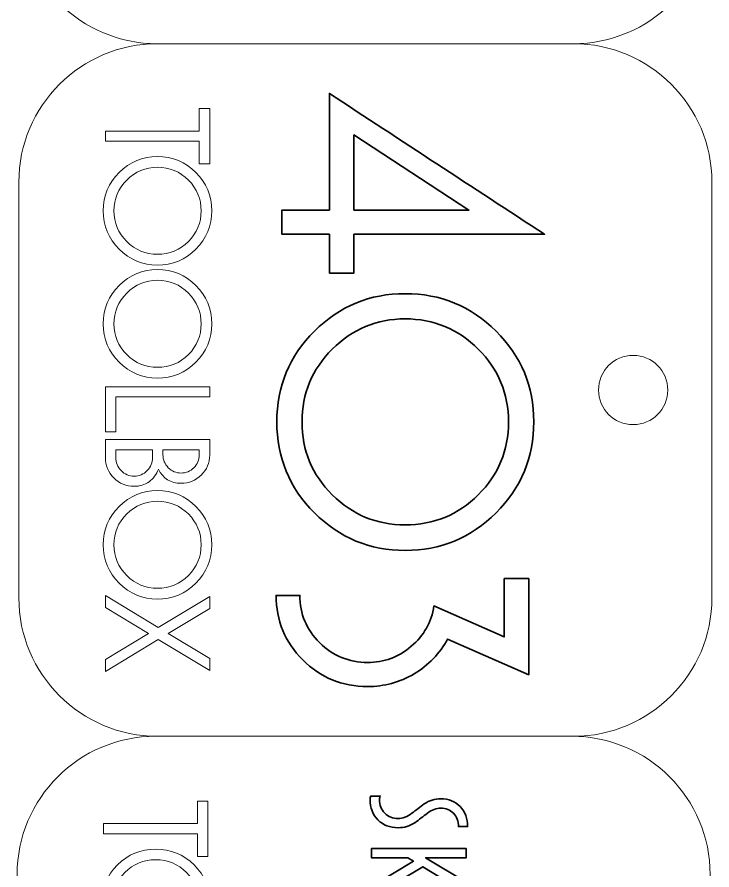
# Model space of a CAD drawing. Header units: inches. Extents: x 269 to 1026, y -294 to 278.
# Drawn here: x 470.7 to 520.8, y -34.4 to 27.1 of the extents above; entities that cross this region are included whole.
import ezdxf

# ---------------------------------------------------------------- set-up
doc = ezdxf.new("R2010")
doc.units = ezdxf.units.IN
doc.header["$MEASUREMENT"] = 0
doc.layers.add('Default', color=7, linetype='Continuous')
doc.layers.add('Livello 3', color=7, linetype='Continuous')

# ---------------------------------------------------------------- blocks, each defined once
blk = doc.blocks.new('block 53')
at = {"layer": 'Livello 3', "color": 7, "lineweight": 35}
blk.add_lwpolyline([(494.968, 13.201), (503.261, 13.201), (494.968, 18.633), (494.968, 13.201)], dxfattribs=at)
for points, knots in [([(493.2, 8.651), (493.2, 8.651), (493.2, 11.459), (493.2, 11.459), (493.2, 11.459), (489.768, 11.459), (489.768, 11.459), (489.768, 11.459), (489.768, 13.201), (489.768, 13.201), (489.768, 13.201), (493.2, 13.201), (493.2, 13.201), (493.2, 13.201), (493.2, 21.625), (493.2, 21.625), (498.348, 18.245), (503.521, 14.856), (508.721, 11.459), (508.721, 11.459), (494.968, 11.459), (494.968, 11.459), (494.968, 11.459), (494.968, 8.651), (494.968, 8.651), (494.968, 8.651), (493.2, 8.651), (493.2, 8.651)], [0, 0, 0, 0, 1, 1, 1, 2, 2, 2, 3, 3, 3, 4, 4, 4, 5, 5, 5, 6, 6, 6, 7, 7, 7, 8, 8, 8, 9, 9, 9, 9]), ([(498.66, -11.369), (496.112, -11.369), (493.932, -10.463), (492.121, -8.652), (490.31, -6.84), (489.404, -4.652), (489.404, -2.087), (489.404, 0.479), (490.31, 2.663), (492.121, 4.465), (493.932, 6.268), (496.112, 7.169), (498.66, 7.169), (501.225, 7.169), (503.414, 6.268), (505.225, 4.465), (507.036, 2.663), (507.942, 0.479), (507.942, -2.087), (507.942, -4.652), (507.036, -6.84), (505.225, -8.652), (503.414, -10.463), (501.225, -11.369), (498.66, -11.369)], [0, 0, 0, 0, 1, 1, 1, 2, 2, 2, 3, 3, 3, 4, 4, 4, 5, 5, 5, 6, 6, 6, 7, 7, 7, 8, 8, 8, 8]), ([(498.66, -9.523), (500.723, -9.523), (502.482, -8.799), (503.938, -7.352), (505.394, -5.904), (506.122, -4.149), (506.122, -2.087), (506.122, -0.041), (505.394, 1.709), (503.938, 3.165), (502.482, 4.621), (500.723, 5.349), (498.66, 5.349), (496.615, 5.349), (494.864, 4.621), (493.408, 3.165), (491.952, 1.709), (491.224, -0.041), (491.224, -2.087), (491.224, -4.149), (491.952, -5.904), (493.408, -7.352), (494.864, -8.799), (496.615, -9.523), (498.66, -9.523)], [0, 0, 0, 0, 1, 1, 1, 2, 2, 2, 3, 3, 3, 4, 4, 4, 5, 5, 5, 6, 6, 6, 7, 7, 7, 8, 8, 8, 8]), ([(495.955, -21.197), (494.118, -21.197), (492.558, -20.555), (491.276, -19.273), (489.993, -17.99), (489.352, -16.439), (489.352, -14.619), (489.352, -14.619), (491.068, -14.619), (491.068, -14.619), (491.068, -15.947), (491.545, -17.084), (492.498, -18.033), (493.451, -18.981), (494.604, -19.455), (495.956, -19.455), (497.135, -19.455), (498.183, -19.067), (499.102, -18.292), (500.021, -17.517), (500.567, -16.544), (500.74, -15.373), (500.74, -15.373), (505.81, -17.609), (505.81, -17.609), (505.81, -17.609), (505.81, -13.397), (505.81, -13.397), (505.81, -13.397), (507.578, -13.397), (507.578, -13.397), (507.578, -13.397), (507.578, -20.349), (507.578, -20.349), (507.578, -20.349), (501.726, -17.768), (501.726, -17.768), (501.155, -18.825), (500.348, -19.66), (499.309, -20.275), (498.269, -20.889), (497.151, -21.197), (495.955, -21.197)], [0, 0, 0, 0, 1, 1, 1, 2, 2, 2, 3, 3, 3, 4, 4, 4, 5, 5, 5, 6, 6, 6, 7, 7, 7, 8, 8, 8, 9, 9, 9, 10, 10, 10, 11, 11, 11, 12, 12, 12, 13, 13, 13, 14, 14, 14, 14])]:
    blk.add_open_spline(points, degree=3, knots=knots, dxfattribs=at)
blk = doc.blocks.new('block 52')
at = {"layer": 'Livello 3'}
blk.add_blockref('block 53', (0, 0), dxfattribs=at)
blk = doc.blocks.new('block 55')
at = {"layer": 'Livello 3', "color": 7, "lineweight": 35}
for points in [[(496.226, -36.423), (496.226, -35.629), (499.256, -33.803), (498.846, -33.559), (496.226, -33.559), (496.226, -32.889), (503.077, -32.889), (503.077, -33.559), (500.136, -33.559), (503.077, -35.309), (503.077, -36.112), (499.929, -34.203), (496.226, -36.423)], [(496.226, -41.859), (496.226, -41.13), (497.216, -40.761), (497.216, -37.547), (496.226, -37.167), (496.226, -36.439), (503.287, -39.149), (496.226, -41.859)], [(497.777, -40.536), (501.445, -39.149), (497.777, -37.752), (497.777, -40.536)], [(502.396, -45.719), (502.396, -44.229), (496.226, -44.229), (496.226, -43.559), (502.396, -43.559), (502.396, -42.079), (503.077, -42.079), (503.077, -45.719), (502.396, -45.719)], [(496.226, -49.899), (496.226, -46.929), (503.077, -46.929), (503.077, -49.899), (502.396, -49.899), (502.396, -47.599), (499.997, -47.599), (499.997, -49.899), (499.317, -49.899), (499.317, -47.599), (496.906, -47.599), (496.906, -49.899), (496.226, -49.899)], [(496.226, -60.848), (496.226, -60.12), (497.216, -59.751), (497.216, -56.537), (496.226, -56.157), (496.226, -55.429), (503.287, -58.139), (496.226, -60.848)], [(497.777, -59.525), (501.445, -58.139), (497.777, -56.741), (497.777, -59.525)], [(496.226, -70.473), (496.226, -69.679), (499.256, -67.853), (498.846, -67.608), (496.226, -67.608), (496.226, -66.938), (503.077, -66.938), (503.077, -67.608), (500.136, -67.608), (503.077, -69.359), (503.077, -70.162), (499.929, -68.253), (496.226, -70.473)]]:
    blk.add_lwpolyline(points, dxfattribs=at)
for points, knots in [([(498.167, -31.389), (497.566, -31.389), (497.078, -31.201), (496.702, -30.824), (496.325, -30.447), (496.137, -29.959), (496.137, -29.359), (496.137, -29.266), (496.146, -29.179), (496.166, -29.099), (496.166, -29.099), (496.866, -29.099), (496.866, -29.099), (496.833, -29.172), (496.817, -29.259), (496.817, -29.359), (496.817, -29.752), (496.943, -30.077), (497.196, -30.334), (497.45, -30.591), (497.773, -30.719), (498.167, -30.719), (498.486, -30.719), (498.813, -30.596), (499.146, -30.349), (499.447, -30.122), (499.743, -29.896), (500.037, -29.669), (500.41, -29.422), (500.806, -29.299), (501.227, -29.299), (501.807, -29.299), (502.275, -29.487), (502.631, -29.864), (502.988, -30.241), (503.167, -30.722), (503.167, -31.309), (503.167, -31.309), (502.507, -31.309), (502.507, -31.309), (502.507, -30.922), (502.39, -30.602), (502.157, -30.349), (501.923, -30.095), (501.613, -29.969), (501.227, -29.969), (500.927, -29.969), (500.606, -30.092), (500.267, -30.339), (499.966, -30.566), (499.667, -30.796), (499.366, -31.029), (498.987, -31.269), (498.586, -31.389), (498.167, -31.389)], [0, 0, 0, 0, 1, 1, 1, 2, 2, 2, 3, 3, 3, 4, 4, 4, 5, 5, 5, 6, 6, 6, 7, 7, 7, 8, 8, 8, 9, 9, 9, 10, 10, 10, 11, 11, 11, 12, 12, 12, 13, 13, 13, 14, 14, 14, 15, 15, 15, 16, 16, 16, 17, 17, 17, 18, 18, 18, 18]), ([(500.706, -54.919), (500.053, -54.919), (499.495, -54.687), (499.031, -54.224), (498.568, -53.761), (498.337, -53.202), (498.337, -52.549), (498.337, -52.549), (498.337, -52.169), (498.337, -52.169), (498.337, -52.169), (496.226, -52.169), (496.226, -52.169), (496.226, -52.169), (496.226, -51.499), (496.226, -51.499), (496.226, -51.499), (503.077, -51.499), (503.077, -51.499), (503.077, -51.499), (503.077, -52.549), (503.077, -52.549), (503.077, -53.202), (502.845, -53.761), (502.381, -54.224), (501.918, -54.687), (501.36, -54.919), (500.706, -54.919)], [0, 0, 0, 0, 1, 1, 1, 2, 2, 2, 3, 3, 3, 4, 4, 4, 5, 5, 5, 6, 6, 6, 7, 7, 7, 8, 8, 8, 9, 9, 9, 9]), ([(500.712, -54.249), (501.18, -54.249), (501.577, -54.083), (501.905, -53.751), (502.232, -53.419), (502.396, -53.018), (502.396, -52.549), (502.396, -52.549), (502.396, -52.169), (502.396, -52.169), (502.396, -52.169), (499.016, -52.169), (499.016, -52.169), (499.016, -52.169), (499.016, -52.542), (499.016, -52.542), (499.016, -53.014), (499.182, -53.416), (499.513, -53.749), (499.844, -54.082), (500.243, -54.249), (500.712, -54.249)], [0, 0, 0, 0, 1, 1, 1, 2, 2, 2, 3, 3, 3, 4, 4, 4, 5, 5, 5, 6, 6, 6, 7, 7, 7, 7]), ([(496.226, -65.342), (496.226, -65.342), (496.226, -64.429), (496.226, -64.429), (496.226, -64.429), (498.337, -62.539), (498.337, -62.539), (498.337, -62.539), (496.226, -62.539), (496.226, -62.539), (496.226, -62.539), (496.226, -61.869), (496.226, -61.869), (496.226, -61.869), (503.077, -61.869), (503.077, -61.869), (503.077, -61.869), (503.077, -62.919), (503.077, -62.919), (503.077, -63.572), (502.844, -64.13), (502.379, -64.594), (501.913, -65.057), (501.353, -65.289), (500.697, -65.289), (500.141, -65.289), (499.646, -65.115), (499.211, -64.768), (498.776, -64.421), (498.499, -63.974), (498.378, -63.428), (498.378, -63.428), (496.226, -65.342), (496.226, -65.342)], [0, 0, 0, 0, 1, 1, 1, 2, 2, 2, 3, 3, 3, 4, 4, 4, 5, 5, 5, 6, 6, 6, 7, 7, 7, 8, 8, 8, 9, 9, 9, 10, 10, 10, 11, 11, 11, 11]), ([(500.712, -64.618), (501.18, -64.618), (501.577, -64.452), (501.905, -64.121), (502.232, -63.789), (502.396, -63.388), (502.396, -62.919), (502.396, -62.919), (502.396, -62.539), (502.396, -62.539), (502.396, -62.539), (499.016, -62.539), (499.016, -62.539), (499.016, -62.539), (499.016, -62.912), (499.016, -62.912), (499.016, -63.383), (499.182, -63.785), (499.513, -64.119), (499.844, -64.452), (500.243, -64.618), (500.712, -64.618)], [0, 0, 0, 0, 1, 1, 1, 2, 2, 2, 3, 3, 3, 4, 4, 4, 5, 5, 5, 6, 6, 6, 7, 7, 7, 7])]:
    blk.add_open_spline(points, degree=3, knots=knots, dxfattribs=at)
blk = doc.blocks.new('block 54')
at = {"layer": 'Livello 3'}
blk.add_blockref('block 55', (0, 0), dxfattribs=at)
blk = doc.blocks.new('block 298')
at = {"layer": 'Default', "color": 240, "lineweight": 9}
blk.add_open_spline([(470.795, 65.214), (470.795, 65.214), (470.795, 35.214), (470.795, 35.214), (470.795, 29.691), (475.272, 25.214), (480.795, 25.214), (480.795, 25.214), (510.795, 25.214), (510.795, 25.214), (516.318, 25.214), (520.795, 29.691), (520.795, 35.214), (520.795, 35.214), (520.795, 65.214), (520.795, 65.214), (520.795, 70.737), (516.318, 75.214), (510.795, 75.214), (510.795, 75.214), (480.795, 75.214), (480.795, 75.214), (475.272, 75.214), (470.795, 70.737), (470.795, 65.214)], degree=3, knots=[0, 0, 0, 0, 1, 1, 1, 2, 2, 2, 3, 3, 3, 4, 4, 4, 5, 5, 5, 6, 6, 6, 7, 7, 7, 8, 8, 8, 8], dxfattribs=at)
blk = doc.blocks.new('block 312')
at = {"layer": 'Default', "color": 240, "lineweight": 9}
blk.add_open_spline([(470.795, 15.214), (470.795, 15.214), (470.795, -14.786), (470.795, -14.786), (470.795, -20.309), (475.272, -24.786), (480.795, -24.786), (480.795, -24.786), (510.795, -24.786), (510.795, -24.786), (516.318, -24.786), (520.795, -20.309), (520.795, -14.786), (520.795, -14.786), (520.795, 15.214), (520.795, 15.214), (520.795, 20.737), (516.318, 25.214), (510.795, 25.214), (510.795, 25.214), (480.795, 25.214), (480.795, 25.214), (475.272, 25.214), (470.795, 20.737), (470.795, 15.214)], degree=3, knots=[0, 0, 0, 0, 1, 1, 1, 2, 2, 2, 3, 3, 3, 4, 4, 4, 5, 5, 5, 6, 6, 6, 7, 7, 7, 8, 8, 8, 8], dxfattribs=at)
blk = doc.blocks.new('block 313')
at = {"layer": 'Default', "color": 240, "lineweight": 9}
blk.add_open_spline([(515.112, 2.714), (516.493, 2.714), (517.612, 1.595), (517.612, 0.214), (517.612, -1.167), (516.493, -2.286), (515.112, -2.286), (513.731, -2.286), (512.612, -1.167), (512.612, 0.214), (512.612, 1.595), (513.731, 2.714), (515.112, 2.714)], degree=3, knots=[0, 0, 0, 0, 1, 1, 1, 2, 2, 2, 3, 3, 3, 4, 4, 4, 4], dxfattribs=at)
blk = doc.blocks.new('block 314')
at = {"layer": 'Default', "color": 7, "lineweight": 5}
blk.add_lwpolyline([(483.816, 16.538), (483.816, 18.175), (477.038, 18.175), (477.038, 18.91), (483.816, 18.91), (483.816, 20.536), (484.563, 20.536), (484.563, 16.538), (483.816, 16.538)], dxfattribs=at)
blk = doc.blocks.new('block 315')
at = {"layer": 'Default', "color": 7, "lineweight": 5}
blk.add_open_spline([(480.795, 9.233), (479.719, 9.233), (478.798, 9.615), (478.033, 10.381), (477.267, 11.146), (476.885, 12.071), (476.885, 13.154), (476.885, 14.238), (477.267, 15.161), (478.033, 15.922), (478.798, 16.684), (479.719, 17.065), (480.795, 17.065), (481.879, 17.065), (482.804, 16.684), (483.569, 15.922), (484.334, 15.161), (484.717, 14.238), (484.717, 13.154), (484.717, 12.071), (484.334, 11.146), (483.569, 10.381), (482.804, 9.615), (481.879, 9.233), (480.795, 9.233)], degree=3, knots=[0, 0, 0, 0, 1, 1, 1, 2, 2, 2, 3, 3, 3, 4, 4, 4, 5, 5, 5, 6, 6, 6, 7, 7, 7, 8, 8, 8, 8], dxfattribs=at)
blk = doc.blocks.new('block 316')
at = {"layer": 'Default', "color": 7, "lineweight": 5}
blk.add_open_spline([(480.795, 10.013), (481.667, 10.013), (482.41, 10.319), (483.025, 10.93), (483.64, 11.541), (483.948, 12.283), (483.948, 13.154), (483.948, 14.019), (483.64, 14.758), (483.025, 15.373), (482.41, 15.988), (481.667, 16.296), (480.795, 16.296), (479.931, 16.296), (479.192, 15.988), (478.576, 15.373), (477.961, 14.758), (477.653, 14.019), (477.653, 13.154), (477.653, 12.283), (477.961, 11.541), (478.576, 10.93), (479.192, 10.319), (479.931, 10.013), (480.795, 10.013)], degree=3, knots=[0, 0, 0, 0, 1, 1, 1, 2, 2, 2, 3, 3, 3, 4, 4, 4, 5, 5, 5, 6, 6, 6, 7, 7, 7, 8, 8, 8, 8], dxfattribs=at)
blk = doc.blocks.new('block 317')
at = {"layer": 'Default', "color": 7, "lineweight": 5}
blk.add_open_spline([(480.795, 1.071), (479.719, 1.071), (478.798, 1.454), (478.033, 2.219), (477.267, 2.984), (476.885, 3.909), (476.885, 4.993), (476.885, 6.077), (477.267, 7), (478.033, 7.761), (478.798, 8.523), (479.719, 8.903), (480.795, 8.903), (481.879, 8.903), (482.804, 8.523), (483.569, 7.761), (484.334, 7), (484.717, 6.077), (484.717, 4.993), (484.717, 3.909), (484.334, 2.984), (483.569, 2.219), (482.804, 1.454), (481.879, 1.071), (480.795, 1.071)], degree=3, knots=[0, 0, 0, 0, 1, 1, 1, 2, 2, 2, 3, 3, 3, 4, 4, 4, 5, 5, 5, 6, 6, 6, 7, 7, 7, 8, 8, 8, 8], dxfattribs=at)
blk = doc.blocks.new('block 318')
at = {"layer": 'Default', "color": 7, "lineweight": 5}
blk.add_open_spline([(480.795, 1.851), (481.667, 1.851), (482.41, 2.157), (483.025, 2.769), (483.64, 3.38), (483.948, 4.122), (483.948, 4.993), (483.948, 5.857), (483.64, 6.597), (483.025, 7.212), (482.41, 7.827), (481.667, 8.135), (480.795, 8.135), (479.931, 8.135), (479.192, 7.827), (478.576, 7.212), (477.961, 6.597), (477.653, 5.857), (477.653, 4.993), (477.653, 4.122), (477.961, 3.38), (478.576, 2.769), (479.192, 2.157), (479.931, 1.851), (480.795, 1.851)], degree=3, knots=[0, 0, 0, 0, 1, 1, 1, 2, 2, 2, 3, 3, 3, 4, 4, 4, 5, 5, 5, 6, 6, 6, 7, 7, 7, 8, 8, 8, 8], dxfattribs=at)
blk = doc.blocks.new('block 319')
at = {"layer": 'Default', "color": 7, "lineweight": 5}
blk.add_lwpolyline([(477.038, -2.817), (477.038, 0.445), (484.563, 0.445), (484.563, -0.291), (477.785, -0.291), (477.785, -2.817), (477.038, -2.817)], dxfattribs=at)
blk = doc.blocks.new('block 320')
at = {"layer": 'Default', "color": 7, "lineweight": 5}
blk.add_open_spline([(479.115, -6.739), (478.543, -6.739), (478.054, -6.536), (477.648, -6.129), (477.242, -5.723), (477.038, -5.234), (477.038, -4.663), (477.038, -4.663), (477.038, -3.367), (477.038, -3.367), (477.038, -3.367), (484.563, -3.367), (484.563, -3.367), (484.563, -3.367), (484.563, -4.487), (484.563, -4.487), (484.563, -5.051), (484.362, -5.531), (483.959, -5.926), (483.556, -6.322), (483.069, -6.519), (482.498, -6.519), (481.744, -6.519), (481.198, -6.179), (480.861, -5.497), (480.722, -5.878), (480.497, -6.18), (480.186, -6.404), (479.874, -6.627), (479.517, -6.739), (479.115, -6.739)], degree=3, knots=[0, 0, 0, 0, 1, 1, 1, 2, 2, 2, 3, 3, 3, 4, 4, 4, 5, 5, 5, 6, 6, 6, 7, 7, 7, 8, 8, 8, 9, 9, 9, 10, 10, 10, 10], dxfattribs=at)
blk = doc.blocks.new('block 321')
at = {"layer": 'Default', "color": 7, "lineweight": 5}
blk.add_open_spline([(482.498, -5.783), (482.857, -5.783), (483.166, -5.655), (483.426, -5.399), (483.686, -5.143), (483.816, -4.837), (483.816, -4.481), (483.816, -4.481), (483.816, -4.102), (483.816, -4.102), (483.816, -4.102), (481.191, -4.102), (481.191, -4.102), (481.191, -4.102), (481.191, -4.459), (481.191, -4.459), (481.191, -4.822), (481.319, -5.134), (481.575, -5.394), (481.831, -5.653), (482.139, -5.783), (482.498, -5.783)], degree=3, knots=[0, 0, 0, 0, 1, 1, 1, 2, 2, 2, 3, 3, 3, 4, 4, 4, 5, 5, 5, 6, 6, 6, 7, 7, 7, 7], dxfattribs=at)
blk = doc.blocks.new('block 322')
at = {"layer": 'Default', "color": 7, "lineweight": 5}
blk.add_open_spline([(479.115, -6.003), (479.481, -6.003), (479.794, -5.871), (480.054, -5.608), (480.313, -5.345), (480.444, -5.029), (480.444, -4.658), (480.444, -4.658), (480.444, -4.102), (480.444, -4.102), (480.444, -4.102), (477.785, -4.102), (477.785, -4.102), (477.785, -4.102), (477.785, -4.658), (477.785, -4.658), (477.785, -5.029), (477.915, -5.345), (478.176, -5.608), (478.435, -5.871), (478.748, -6.003), (479.115, -6.003)], degree=3, knots=[0, 0, 0, 0, 1, 1, 1, 2, 2, 2, 3, 3, 3, 4, 4, 4, 5, 5, 5, 6, 6, 6, 7, 7, 7, 7], dxfattribs=at)
blk = doc.blocks.new('block 323')
at = {"layer": 'Default', "color": 7, "lineweight": 5}
blk.add_open_spline([(480.795, -14.879), (479.719, -14.879), (478.798, -14.496), (478.033, -13.731), (477.267, -12.966), (476.885, -12.041), (476.885, -10.957), (476.885, -9.873), (477.267, -8.95), (478.033, -8.189), (478.798, -7.427), (479.719, -7.047), (480.795, -7.047), (481.879, -7.047), (482.804, -7.427), (483.569, -8.189), (484.334, -8.95), (484.717, -9.873), (484.717, -10.957), (484.717, -12.041), (484.334, -12.966), (483.569, -13.731), (482.804, -14.496), (481.879, -14.879), (480.795, -14.879)], degree=3, knots=[0, 0, 0, 0, 1, 1, 1, 2, 2, 2, 3, 3, 3, 4, 4, 4, 5, 5, 5, 6, 6, 6, 7, 7, 7, 8, 8, 8, 8], dxfattribs=at)
blk = doc.blocks.new('block 324')
at = {"layer": 'Default', "color": 7, "lineweight": 5}
blk.add_open_spline([(480.795, -14.099), (481.667, -14.099), (482.41, -13.793), (483.025, -13.182), (483.64, -12.57), (483.948, -11.829), (483.948, -10.957), (483.948, -10.093), (483.64, -9.354), (483.025, -8.738), (482.41, -8.123), (481.667, -7.816), (480.795, -7.816), (479.931, -7.816), (479.192, -8.123), (478.576, -8.738), (477.961, -9.354), (477.653, -10.093), (477.653, -10.957), (477.653, -11.829), (477.961, -12.57), (478.576, -13.182), (479.192, -13.793), (479.931, -14.099), (480.795, -14.099)], degree=3, knots=[0, 0, 0, 0, 1, 1, 1, 2, 2, 2, 3, 3, 3, 4, 4, 4, 5, 5, 5, 6, 6, 6, 7, 7, 7, 8, 8, 8, 8], dxfattribs=at)
blk = doc.blocks.new('block 325')
at = {"layer": 'Default', "color": 7, "lineweight": 5}
blk.add_lwpolyline([(477.038, -20.108), (477.038, -19.235), (480.14, -17.373), (477.038, -15.499), (477.038, -14.626), (480.84, -16.937), (484.563, -14.687), (484.563, -15.56), (481.573, -17.367), (484.563, -19.174), (484.563, -20.047), (480.84, -17.81), (477.038, -20.108)], dxfattribs=at)
blk = doc.blocks.new('block 327')
at = {"layer": 'Default', "color": 240, "lineweight": 9}
blk.add_open_spline([(470.668, -34.786), (470.668, -34.786), (470.668, -64.786), (470.668, -64.786), (470.668, -70.309), (475.145, -74.786), (480.668, -74.786), (480.668, -74.786), (510.668, -74.786), (510.668, -74.786), (516.191, -74.786), (520.668, -70.309), (520.668, -64.786), (520.668, -64.786), (520.668, -34.786), (520.668, -34.786), (520.668, -29.263), (516.191, -24.786), (510.668, -24.786), (510.668, -24.786), (480.668, -24.786), (480.668, -24.786), (475.145, -24.786), (470.668, -29.263), (470.668, -34.786)], degree=3, knots=[0, 0, 0, 0, 1, 1, 1, 2, 2, 2, 3, 3, 3, 4, 4, 4, 5, 5, 5, 6, 6, 6, 7, 7, 7, 8, 8, 8, 8], dxfattribs=at)
blk = doc.blocks.new('block 328')
at = {"layer": 'Default', "color": 240, "lineweight": 9}
blk.add_open_spline([(514.984, -47.286), (516.365, -47.286), (517.484, -48.405), (517.484, -49.786), (517.484, -51.167), (516.365, -52.286), (514.984, -52.286), (513.604, -52.286), (512.484, -51.167), (512.484, -49.786), (512.484, -48.405), (513.604, -47.286), (514.984, -47.286)], degree=3, knots=[0, 0, 0, 0, 1, 1, 1, 2, 2, 2, 3, 3, 3, 4, 4, 4, 4], dxfattribs=at)
blk = doc.blocks.new('block 330')
at = {"layer": 'Default', "color": 7, "lineweight": 5}
blk.add_lwpolyline([(483.689, -33.462), (483.689, -31.825), (476.911, -31.825), (476.911, -31.09), (483.689, -31.09), (483.689, -29.464), (484.436, -29.464), (484.436, -33.462), (483.689, -33.462)], dxfattribs=at)
blk = doc.blocks.new('block 331')
at = {"layer": 'Default', "color": 7, "lineweight": 5}
blk.add_open_spline([(480.668, -40.767), (479.592, -40.767), (478.67, -40.385), (477.905, -39.619), (477.14, -38.854), (476.757, -37.929), (476.757, -36.846), (476.757, -35.762), (477.14, -34.839), (477.905, -34.078), (478.67, -33.316), (479.592, -32.935), (480.668, -32.935), (481.752, -32.935), (482.676, -33.316), (483.442, -34.078), (484.207, -34.839), (484.59, -35.762), (484.59, -36.846), (484.59, -37.929), (484.207, -38.854), (483.442, -39.619), (482.676, -40.385), (481.752, -40.767), (480.668, -40.767)], degree=3, knots=[0, 0, 0, 0, 1, 1, 1, 2, 2, 2, 3, 3, 3, 4, 4, 4, 5, 5, 5, 6, 6, 6, 7, 7, 7, 8, 8, 8, 8], dxfattribs=at)
blk = doc.blocks.new('block 332')
at = {"layer": 'Default', "color": 7, "lineweight": 5}
blk.add_open_spline([(480.668, -39.987), (481.54, -39.987), (482.283, -39.681), (482.898, -39.07), (483.513, -38.459), (483.821, -37.717), (483.821, -36.846), (483.821, -35.981), (483.513, -35.242), (482.898, -34.627), (482.283, -34.012), (481.54, -33.704), (480.668, -33.704), (479.804, -33.704), (479.064, -34.012), (478.449, -34.627), (477.834, -35.242), (477.526, -35.981), (477.526, -36.846), (477.526, -37.717), (477.834, -38.459), (478.449, -39.07), (479.064, -39.681), (479.804, -39.987), (480.668, -39.987)], degree=3, knots=[0, 0, 0, 0, 1, 1, 1, 2, 2, 2, 3, 3, 3, 4, 4, 4, 5, 5, 5, 6, 6, 6, 7, 7, 7, 8, 8, 8, 8], dxfattribs=at)
blk = doc.blocks.new('block 333')
at = {"layer": 'Default', "color": 7, "lineweight": 5}
blk.add_open_spline([(480.668, -48.929), (479.592, -48.929), (478.67, -48.546), (477.905, -47.781), (477.14, -47.016), (476.757, -46.091), (476.757, -45.007), (476.757, -43.923), (477.14, -43), (477.905, -42.239), (478.67, -41.477), (479.592, -41.097), (480.668, -41.097), (481.752, -41.097), (482.676, -41.477), (483.442, -42.239), (484.207, -43), (484.59, -43.923), (484.59, -45.007), (484.59, -46.091), (484.207, -47.016), (483.442, -47.781), (482.676, -48.546), (481.752, -48.929), (480.668, -48.929)], degree=3, knots=[0, 0, 0, 0, 1, 1, 1, 2, 2, 2, 3, 3, 3, 4, 4, 4, 5, 5, 5, 6, 6, 6, 7, 7, 7, 8, 8, 8, 8], dxfattribs=at)
blk = doc.blocks.new('block 334')
at = {"layer": 'Default', "color": 7, "lineweight": 5}
blk.add_open_spline([(480.668, -48.149), (481.54, -48.149), (482.283, -47.843), (482.898, -47.231), (483.513, -46.62), (483.821, -45.878), (483.821, -45.007), (483.821, -44.143), (483.513, -43.403), (482.898, -42.788), (482.283, -42.173), (481.54, -41.865), (480.668, -41.865), (479.804, -41.865), (479.064, -42.173), (478.449, -42.788), (477.834, -43.403), (477.526, -44.143), (477.526, -45.007), (477.526, -45.878), (477.834, -46.62), (478.449, -47.231), (479.064, -47.843), (479.804, -48.149), (480.668, -48.149)], degree=3, knots=[0, 0, 0, 0, 1, 1, 1, 2, 2, 2, 3, 3, 3, 4, 4, 4, 5, 5, 5, 6, 6, 6, 7, 7, 7, 8, 8, 8, 8], dxfattribs=at)
blk = doc.blocks.new('block 335')
at = {"layer": 'Default', "color": 7, "lineweight": 5}
blk.add_lwpolyline([(476.911, -52.817), (476.911, -49.555), (484.436, -49.555), (484.436, -50.291), (477.658, -50.291), (477.658, -52.817), (476.911, -52.817)], dxfattribs=at)
blk = doc.blocks.new('block 336')
at = {"layer": 'Default', "color": 7, "lineweight": 5}
blk.add_open_spline([(478.987, -56.739), (478.416, -56.739), (477.927, -56.536), (477.521, -56.129), (477.115, -55.723), (476.911, -55.234), (476.911, -54.663), (476.911, -54.663), (476.911, -53.367), (476.911, -53.367), (476.911, -53.367), (484.436, -53.367), (484.436, -53.367), (484.436, -53.367), (484.436, -54.487), (484.436, -54.487), (484.436, -55.051), (484.234, -55.531), (483.832, -55.926), (483.429, -56.322), (482.942, -56.519), (482.371, -56.519), (481.617, -56.519), (481.071, -56.179), (480.734, -55.497), (480.595, -55.878), (480.369, -56.18), (480.058, -56.404), (479.747, -56.627), (479.39, -56.739), (478.987, -56.739)], degree=3, knots=[0, 0, 0, 0, 1, 1, 1, 2, 2, 2, 3, 3, 3, 4, 4, 4, 5, 5, 5, 6, 6, 6, 7, 7, 7, 8, 8, 8, 9, 9, 9, 10, 10, 10, 10], dxfattribs=at)
blk = doc.blocks.new('block 337')
at = {"layer": 'Default', "color": 7, "lineweight": 5}
blk.add_open_spline([(482.371, -55.783), (482.729, -55.783), (483.039, -55.655), (483.299, -55.399), (483.559, -55.143), (483.689, -54.837), (483.689, -54.481), (483.689, -54.481), (483.689, -54.102), (483.689, -54.102), (483.689, -54.102), (481.064, -54.102), (481.064, -54.102), (481.064, -54.102), (481.064, -54.459), (481.064, -54.459), (481.064, -54.822), (481.191, -55.134), (481.448, -55.394), (481.704, -55.653), (482.012, -55.783), (482.371, -55.783)], degree=3, knots=[0, 0, 0, 0, 1, 1, 1, 2, 2, 2, 3, 3, 3, 4, 4, 4, 5, 5, 5, 6, 6, 6, 7, 7, 7, 7], dxfattribs=at)
blk = doc.blocks.new('block 338')
at = {"layer": 'Default', "color": 7, "lineweight": 5}
blk.add_open_spline([(478.987, -56.003), (479.353, -56.003), (479.666, -55.871), (479.926, -55.608), (480.186, -55.345), (480.317, -55.029), (480.317, -54.658), (480.317, -54.658), (480.317, -54.102), (480.317, -54.102), (480.317, -54.102), (477.658, -54.102), (477.658, -54.102), (477.658, -54.102), (477.658, -54.658), (477.658, -54.658), (477.658, -55.029), (477.788, -55.345), (478.048, -55.608), (478.308, -55.871), (478.621, -56.003), (478.987, -56.003)], degree=3, knots=[0, 0, 0, 0, 1, 1, 1, 2, 2, 2, 3, 3, 3, 4, 4, 4, 5, 5, 5, 6, 6, 6, 7, 7, 7, 7], dxfattribs=at)
blk = doc.blocks.new('block 339')
at = {"layer": 'Default', "color": 7, "lineweight": 5}
blk.add_open_spline([(480.668, -64.879), (479.592, -64.879), (478.67, -64.496), (477.905, -63.731), (477.14, -62.966), (476.757, -62.041), (476.757, -60.957), (476.757, -59.873), (477.14, -58.95), (477.905, -58.189), (478.67, -57.427), (479.592, -57.047), (480.668, -57.047), (481.752, -57.047), (482.676, -57.427), (483.442, -58.189), (484.207, -58.95), (484.59, -59.873), (484.59, -60.957), (484.59, -62.041), (484.207, -62.966), (483.442, -63.731), (482.676, -64.496), (481.752, -64.879), (480.668, -64.879)], degree=3, knots=[0, 0, 0, 0, 1, 1, 1, 2, 2, 2, 3, 3, 3, 4, 4, 4, 5, 5, 5, 6, 6, 6, 7, 7, 7, 8, 8, 8, 8], dxfattribs=at)
blk = doc.blocks.new('block 340')
at = {"layer": 'Default', "color": 7, "lineweight": 5}
blk.add_open_spline([(480.668, -64.099), (481.54, -64.099), (482.283, -63.793), (482.898, -63.182), (483.513, -62.57), (483.821, -61.829), (483.821, -60.957), (483.821, -60.093), (483.513, -59.354), (482.898, -58.738), (482.283, -58.123), (481.54, -57.816), (480.668, -57.816), (479.804, -57.816), (479.064, -58.123), (478.449, -58.738), (477.834, -59.354), (477.526, -60.093), (477.526, -60.957), (477.526, -61.829), (477.834, -62.57), (478.449, -63.182), (479.064, -63.793), (479.804, -64.099), (480.668, -64.099)], degree=3, knots=[0, 0, 0, 0, 1, 1, 1, 2, 2, 2, 3, 3, 3, 4, 4, 4, 5, 5, 5, 6, 6, 6, 7, 7, 7, 8, 8, 8, 8], dxfattribs=at)
blk = doc.blocks.new('block 341')
at = {"layer": 'Default', "color": 7, "lineweight": 5}
blk.add_lwpolyline([(476.911, -70.108), (476.911, -69.235), (480.012, -67.373), (476.911, -65.499), (476.911, -64.626), (480.713, -66.937), (484.436, -64.687), (484.436, -65.56), (481.446, -67.367), (484.436, -69.174), (484.436, -70.047), (480.713, -67.81), (476.911, -70.108)], dxfattribs=at)
blk = doc.blocks.new('block 329')
at = {"layer": 'Default'}
for name in ['block 330', 'block 331', 'block 332', 'block 333', 'block 334', 'block 335', 'block 336', 'block 338', 'block 337', 'block 339', 'block 340', 'block 341']:
    blk.add_blockref(name, (0, 0), dxfattribs=at)
blk = doc.blocks.new('block 326')
at = {"layer": 'Default'}
for name in ['block 327', 'block 329', 'block 328']:
    blk.add_blockref(name, (0, 0), dxfattribs=at)

msp = doc.modelspace()

# ---------------------------------------------------------------- block references
at = {"layer": 'Default'}
for name in ['block 298', 'block 312', 'block 314', 'block 315', 'block 316', 'block 317', 'block 318', 'block 313', 'block 319', 'block 320', 'block 322', 'block 321', 'block 323', 'block 324', 'block 325', 'block 326']:
    msp.add_blockref(name, (0, 0), dxfattribs=at)
at = {"layer": 'Livello 3'}
for name in ['block 52', 'block 54']:
    msp.add_blockref(name, (0, 0), dxfattribs=at)

doc.saveas('drawing.dxf')
